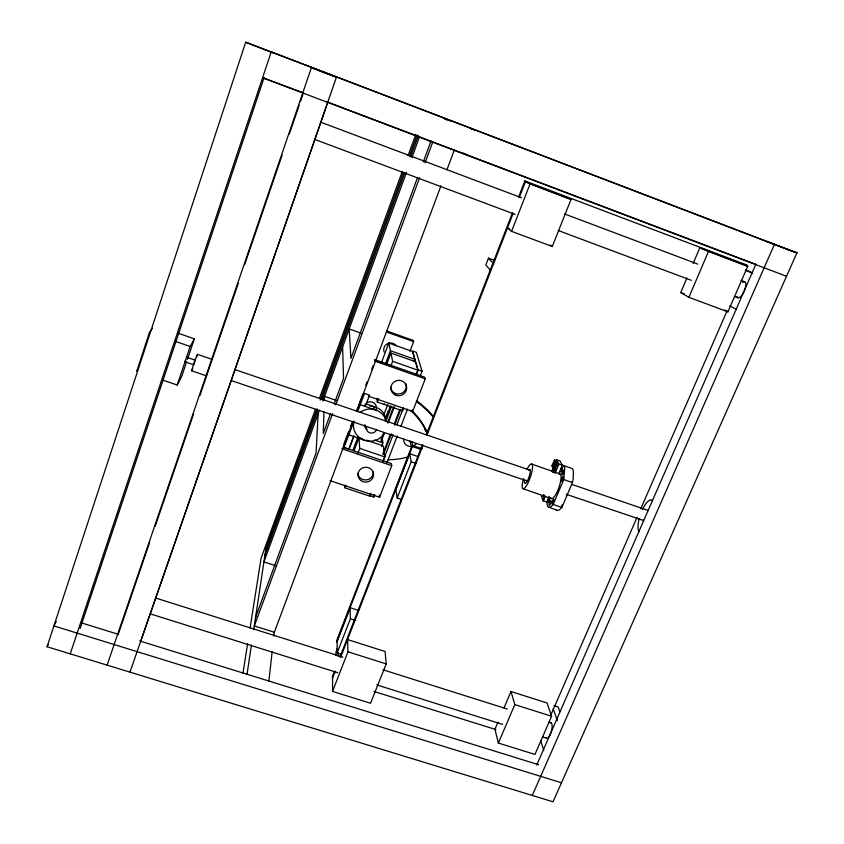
<?xml version="1.0" encoding="UTF-8"?>
<svg xmlns="http://www.w3.org/2000/svg" width="844" height="844" viewBox="0 0 844 844"><rect width="100%" height="100%" fill="white"/><g stroke="black" fill="none" stroke-linecap="round" stroke-linejoin="round"><path stroke-width="1.27" d="M332.525 691.415L347.96 651.8L347.675 639.604L385.096 651.505L386.204 663.901L370.537 703.252L332.525 691.415L332.578 678.471M323.99 411.735L323.241 433.531L330.468 413.929M324.391 400.204L324.518 396.353L336.577 400.51M318.125 413.824L316.089 452.975L255.626 617.112M206.58 375.886L191.651 370.822L194.225 362.445L197.348 354.311L212.255 359.396M268.888 681.034L272.179 651.515M273.91 636.112L274.332 632.261L353.045 421.367M543.884 495.122L543.388 500.84M107.104 665.146L311.468 67.457L336.461 77.268L313.177 68.375M247.028 674.25L251.428 645.006M253.717 629.74L265.902 548.79L317.049 408.834M242.945 673.343L247.64 643.561M250.088 628.02L261.113 558.084L315.392 409.435M549.222 496.283L546.754 502.106L547.556 506.59L557.409 510.514L559.203 510.04L561.861 507.455L572.443 482.61L573.16 479.054L573.392 471.1L572.57 468.916L571.188 468.135L558.907 464.052L555.616 466.405L554.761 466.099L553.358 468.673L554.381 469.327L557.019 463.061L554.571 459.611L551.955 465.835L553.527 469.032L554.381 469.327M548.822 507.539L550.573 507.054L553.189 504.448L563.739 479.571L564.763 468.072L563.971 465.899L562.631 465.139M196.694 356.843L197.095 355.503M185.226 361.253L185.532 360.261M193.877 364.197L194.605 362.013M70.242 653.847L271.23 51.885L796.926 252.862L553.02 801.8L47.074 646.747L245.709 42.2L272.433 52.676M80.138 628.432L264.088 77.659M162.502 380.011L177.208 385.022L190.164 346.483L194.363 338.824L178.295 333.253M186.619 361.833L181.734 376.361L177.208 385.022M187.442 359.407L194.363 338.824M118.118 634.625L149.641 542.449M155.18 526.266L193.519 414.161M199.912 395.477L238.251 283.384M244.644 264.7L282.128 155.096M289.376 133.911L299.177 105.268M300.453 101.533L303.429 92.808M129.965 672.151L336.492 77.026M140.642 641.524L327.82 102.187M319.465 398.294L402.24 171.606M408.116 155.507L415.807 134.449M320.214 400.161L403.495 172.271M409.372 156.161L417.073 135.114M264.953 555.067L317.882 410.353M321.954 399.212L404.73 172.862M410.606 156.773L418.297 135.747M319.401 410.332L263.929 561.925L275.682 565.723M322.819 401.016L406.544 172.229M411.967 157.427L419.637 136.454M334.076 404.128L343.55 378.397L342.632 346.873M417.369 178.021L350.925 358.394L349.194 328.949L361.369 333.253M423.287 161.953L431.02 140.959M194.806 361.454L195.312 360.188L186.661 357.244M332.61 413.539L254.297 625.931L274.332 632.261M335.796 404.898L419.584 177.694M425.049 162.871L432.793 141.887M365.684 385.518L367.045 381.857M371.603 369.64L372.974 365.979M356.727 411.503L440.969 185.807M446.951 169.781L454.315 150.042M348.857 449.335L353.942 435.768M381.414 362.762L388.789 343.065L412.494 351.452L414.826 359.333L413.887 361.77M352.803 450.559L357.856 437.076M385.349 364.207L390.413 350.714L388.789 343.065M354.037 450.823L358.985 437.656L362.635 438.901M386.847 363.838L390.899 353.045L415.533 361.738M343.877 444.113L348.635 431.537L348.825 434.818L344.025 447.51L348.952 449.208L353.763 436.527M356.442 411.049L362.962 393.884M370.748 493.708L369.809 496.156L344.89 487.8L345.818 485.342M357.867 453.323L359.723 448.396L358.985 437.656M403.495 408.348L402.556 410.806L377.31 402.06L378.661 398.463M390.846 366.117L392.65 361.316L390.899 353.045M409.994 351.188L413.623 341.62L413.243 340.396L386.489 330.89M385.898 421.177L391.5 406.397M350.503 426.631L351.906 422.96M357.613 411.777L364.576 393.409L369.545 395.161L365.273 406.439L365.03 404.424M381.003 439.924L383.334 433.784M387.533 422.749L393.589 406.797M381.203 441.412L384.474 432.793M388.219 422.939L394.306 406.924M381.499 446.529L382.891 442.868L382.037 436.517M382.775 454.146L390.202 434.681M394.38 423.73L399.476 410.353M383.461 454.536L391.384 433.774M394.644 425.218L400.7 409.34M383.767 414.974L387.85 404.287M385.159 419.13L388.398 410.669M389.327 408.253L390.255 405.837M385.36 419.795L390.382 406.702M370.716 493.244L369.788 495.692L373.808 497.042L374.736 494.595M382.87 461.457L393.156 434.565M396.902 424.785L403.443 407.673M416.071 374.662L417.938 369.777L412.537 350.977L416.366 352.328L422.042 371.223L420.164 376.107M382.923 461.826L384.79 456.931L383.313 445.959L366.285 440.146M416.641 373.934L418.044 370.252L415.892 362.952M386.921 462.839L397.218 435.958M400.963 426.188L407.525 409.087M330.046 480.647L379.6 497.274L391.732 465.666L391.426 463.62L343.149 447.204M368.606 396.195L412.684 411.482L425.239 378.798L424.732 377.194L374.578 359.576M412.125 445.315L336.851 640.121L336.851 641.967L412.389 446.56L412.125 445.315L422.084 448.723M358.689 610.455L350.07 607.68L337.115 641.187L337.167 652.887L340.913 654.079M418.16 456.615L409.593 453.682L395.836 489.277L397.165 498.023L400.9 499.279M337.347 648.414L335.986 651.927L335.986 655.683M494.552 260.406L488.465 258.158L485.827 264.963L490.427 270.323M337.167 652.887L350.397 618.747L350.07 607.68M397.165 498.023L411.239 461.71L409.593 453.682M334.351 671.497L332.452 676.403L332.441 678.449L335.3 671.086M340.069 656.78L422.464 444.619M426.273 434.808L512.487 212.825M518.67 196.874L524.862 180.932L747.014 265.1L745.484 264.446M421.156 448.776L422.57 445.115M340.543 657.581L423.055 445.21M426.874 435.388L513.194 213.205M519.282 197.549L525.59 181.291L524.862 180.932M511.58 231.362L530.043 183.95L525.432 181.703L571.008 199.448L552.271 246.501L511.58 231.362L507.434 228.028L509.85 228.924M192.696 368.459L191.651 370.822M551.976 471.015L553.464 467.481L552.62 467.186L555.246 460.951L556.091 461.246L556.692 459.822L560.078 461.003L562.326 465.255L558.855 473.463M553.527 469.032L556.164 462.765L554.571 459.611M552.714 472.513L554.202 468.969M543.81 494.647L543.103 496.325L542.249 496.029M546.796 502.022L543.357 500.935L545.329 496.251M554.941 473.442L558.907 464.052L556.692 459.822M497.939 722.19L494.932 729.269L498.371 743.058L534.948 754.452L551.607 716.25L547.028 702.978L511 691.521L503.963 708.042M693.135 263.455L699.845 247.714L747.752 266.324L727.908 311.837L688.883 297.32L680.76 292.541L686.942 278.003M688.883 297.32L708.496 251.47L747.752 266.324M498.371 743.058L514.819 704.613L511 691.521M550.773 715.195L637.051 517.298M640.744 508.858L727.022 310.951M536.752 764.97L755.865 264.246M532.29 795.449L774.465 244.338L796.905 252.926M47.074 646.747L48.256 644.447M56.231 621.49L53.91 625.931L561.471 782.778M138.163 369.166L136.749 371.244L149.451 332.409L152.5 328.242M369.872 406.006L373.639 406.491L374.092 409.53M444.64 119.247L450.865 120.956M470.931 128.932L475.837 130.366M81.794 622.977L118.287 634.308M139.682 640.944L538.62 764.738M373.934 691.426L495.913 729.585M150.337 613.883L337.779 672.689M376.783 684.917L502.581 724.395M542.84 737.023L546.606 738.205M347.96 651.8L386.204 663.901M514.819 704.613L551.607 716.25M155.834 598.079L342.875 657.128M383.049 669.809L507.318 709.044M548.748 722.126L551.259 722.918M553.959 705.658L558.179 706.998L559.931 711.851M350.397 618.747L355.271 620.319M265.902 548.79L268.35 549.592M230.961 380.465L527.511 481.122M566.134 494.236L643.392 520.453M234.727 369.524L529.948 470.15M572.306 484.583L648.287 510.483M185.1 361.833L193.751 364.766M411.239 461.71L416.103 463.367M359.723 448.396L384.79 456.931M341.947 448.755L391.732 465.666M412.389 446.56L421.082 449.536M374.451 439.977L382.891 442.868M175.362 341.366L190.164 346.483M424.521 429.628L428.056 430.851M425.735 430.946L428.087 431.759M553.189 504.448L561.861 507.455M523.069 488.75L551.48 498.614M364.861 440.378L348.825 434.818L354.016 421.209L353.446 425.176A16.648 16.099 -7.7 0 0 361.643 439.091L365.631 440.705A16.648 16.099 -7.7 0 0 384.389 433.246M551.955 465.835L552.799 466.131M531.572 464.031L559.941 473.959M563.739 479.571L572.443 482.61M417.938 369.777L422.042 371.223M392.65 361.316L418.044 370.252M374.747 360.504L380.834 362.635M374.799 361.095L425.239 378.798M556.164 462.765L557.019 463.061M366.001 403.812L378.101 408.169A16.479 15.941 -7.6 0 1 386.13 420.998M765.898 241.321L774.465 244.338M390.413 350.714L414.826 359.333M787.927 249.74L796.926 252.862M386.742 332.072L413.623 341.62M680.76 292.541L684.452 293.912M314.401 139.292L515.188 214.418M558.306 230.549L691.341 280.324M734.449 296.455L738.141 297.837M320.393 122.053L521.423 197.718M564.594 213.965L697.798 264.109M740.969 280.356L744.661 281.748M786.524 276.283L262.611 77.732L303.513 92.903M530.043 183.95L571.008 199.448M746.212 270.207L751.899 272.57M326.923 101.776L755.612 264.256M787.948 249.676L245.709 42.2M699.845 247.714L708.496 251.47M745.326 270.101L752.542 273.277M463.43 153.133L466.679 154.747M729.754 305.813L736.643 309.6M724.532 309.927L727.908 311.837M271.23 51.885L272.549 52.655M550.235 245.024L552.271 246.501M488.465 258.158L493.729 263.972M652.539 500.851L651.958 500.186A17.481 5.887 -71.1 0 0 642.558 509.322M638.929 531.709L638.718 531.435A17.481 5.887 -71.1 0 1 639.182 518.733M541.352 496.283L543.357 500.935M553.136 708.622L557.399 720.723M540.751 740.905L543.8 750.548M412.262 409.709L412.684 411.482M411.988 441.855L412.716 445.178M410.089 441.043L411.028 445.484M376.118 407.367L376.593 410.416L360.314 404.698L360.008 401.702M376.835 398.526L377.31 402.06M379.357 495.069L379.6 497.274M373.575 494.51L373.808 497.042M343.93 445.242L344.025 447.51M344.827 485.173L344.89 487.8M338.286 652.623L338.307 656.548M416.377 443.606A7.026 6.741 -12.1 0 1 403.696 439.26M412.347 411.06A68.554 65.579 -5.4 0 1 426.758 431.769M410.311 410.321A68.849 65.843 -5.4 0 1 427.169 433.288M407.515 457.079A69.714 67.604 -10 0 1 388.124 459.727M416.303 401.554A96.459 91.912 -4.8 0 1 432.814 416.609M416.968 400.963A96.047 91.553 -4.8 0 1 432.392 415.227M365.948 428.119A5.254 5.075 -7.7 0 1 365.241 426.98M360.082 412.357A16.648 16.099 -7.7 0 1 370.284 409.034L374.588 409.593L378.597 411.239A16.648 16.099 -7.7 0 1 386.214 421.05M366.961 429.301A5.254 5.085 -7.7 0 1 364.882 424.659M376.582 429.438A5.296 5.117 -11.5 0 1 369.946 432.856A5.296 5.117 -11.5 0 1 366.496 426.484M367.277 402.388A6.615 6.414 -7.7 0 1 376.572 407.072M384.706 403.875A2.258 2.194 -10.5 0 1 384.115 403.896M373.291 471.796A7.754 7.396 -5.7 0 1 366.338 479.93A7.754 7.396 -5.7 0 1 357.867 473.389M405.816 383.651A7.881 7.649 -12 0 1 400.161 393.821A7.881 7.649 -12 0 1 390.593 387.174M384.104 352.106A6.91 6.763 -12.1 0 1 396.205 345.734M643.74 521.476A5.518 1.857 -71.1 0 1 643.381 519.915M526.92 469.443A13.071 3.07 -71 0 1 532.427 468.314A13.071 3.07 -71 0 1 525.126 487.589A13.071 3.07 -71 0 1 523.438 478.643M558.96 474.138A13.029 3.387 -71 0 1 558.96 487.357A13.029 3.387 -71 0 1 550.805 497.886M554.708 472.176A2.521 0.644 -70.8 0 0 555.922 469.57L556.048 468.979A2.521 0.644 -70.8 0 0 555.5 467.871A2.521 0.644 -70.8 0 0 554.16 471.057L554.086 471.585A2.521 0.644 -70.8 0 0 554.16 472.281M572 481.692A2.564 0.696 -70.9 0 1 571.81 482.325M528.608 470.045A7.469 1.762 -71 0 1 530.021 473.347A7.469 1.762 -71 0 1 526.086 482.81A7.469 1.762 -71 0 1 524.694 479.455M557.409 510.514A22.324 5.961 -71 0 1 556.112 509.544M562.209 504.87A2.553 0.686 -71.2 0 1 561.703 506.041M742.72 282.487A8.693 3.059 -66.8 0 1 745.822 285.177A8.693 3.059 -66.8 0 1 741.623 295.548A8.693 3.059 -66.8 0 1 737.097 296.371M550.594 722.802A8.029 2.553 -75.2 0 1 551.174 732.096A8.029 2.553 -75.2 0 1 546.121 737.54M554.803 464.58L555.341 463.43L554.803 464.58M553.158 466.848L553.685 465.698L553.158 466.848M553.959 500.081L553.886 500.629A2.553 0.665 -71.2 0 1 552.525 503.847A2.553 0.665 -71.2 0 1 551.976 502.623L552.113 502.022A2.553 0.665 -71.2 0 1 553.337 499.416A2.553 0.665 -71.2 0 1 553.959 500.081M550.763 502.602L550.562 503.235A2.543 0.654 -71.2 0 1 549.127 505.398L548.927 504.955A2.543 0.654 -71.2 0 1 549.339 502.76L549.571 502.148A2.543 0.654 -71.2 0 1 550.773 500.597A2.543 0.654 -71.2 0 1 550.763 502.602M560.849 469.412L560.648 470.034A2.532 0.654 -70.8 0 0 560.659 471.986A2.532 0.654 -70.8 0 0 561.882 470.372L562.115 469.76A2.532 0.654 -70.8 0 0 562.304 467.186A2.532 0.654 -70.8 0 0 560.849 469.412M549.011 500.83L548.748 501.378A2.521 0.654 -71.2 0 1 547.819 502.37L547.619 501.927A2.521 0.654 -71.2 0 1 548.516 498.593L548.779 498.139A2.521 0.654 -71.2 0 1 549.644 498.034A2.521 0.654 -71.2 0 1 549.011 500.83M562.8 471.079L562.537 471.648A2.553 0.665 -70.8 0 0 561.904 474.444A2.553 0.665 -70.8 0 0 562.811 474.275L563.085 473.811A2.553 0.665 -70.8 0 0 563.982 470.446A2.553 0.665 -70.8 0 0 562.8 471.079M562.864 476.902L562.6 477.25A2.564 0.675 -70.9 0 0 561.492 480.141A2.564 0.675 -70.9 0 0 561.83 481.491L562.072 481.302A2.564 0.675 -70.9 0 0 563.454 478.052A2.564 0.675 -70.9 0 0 562.864 476.902M360.789 480.468A7.796 7.427 -5.7 0 0 373.438 475.837A7.796 7.427 -5.7 0 0 363.015 467.745A7.796 7.427 -5.7 0 0 360.789 480.468M395.456 395.055A7.923 7.691 -12 0 0 406.66 387.248A7.923 7.691 -12 0 0 394.232 381.794A7.923 7.691 -12 0 0 395.456 395.055"/></g></svg>
